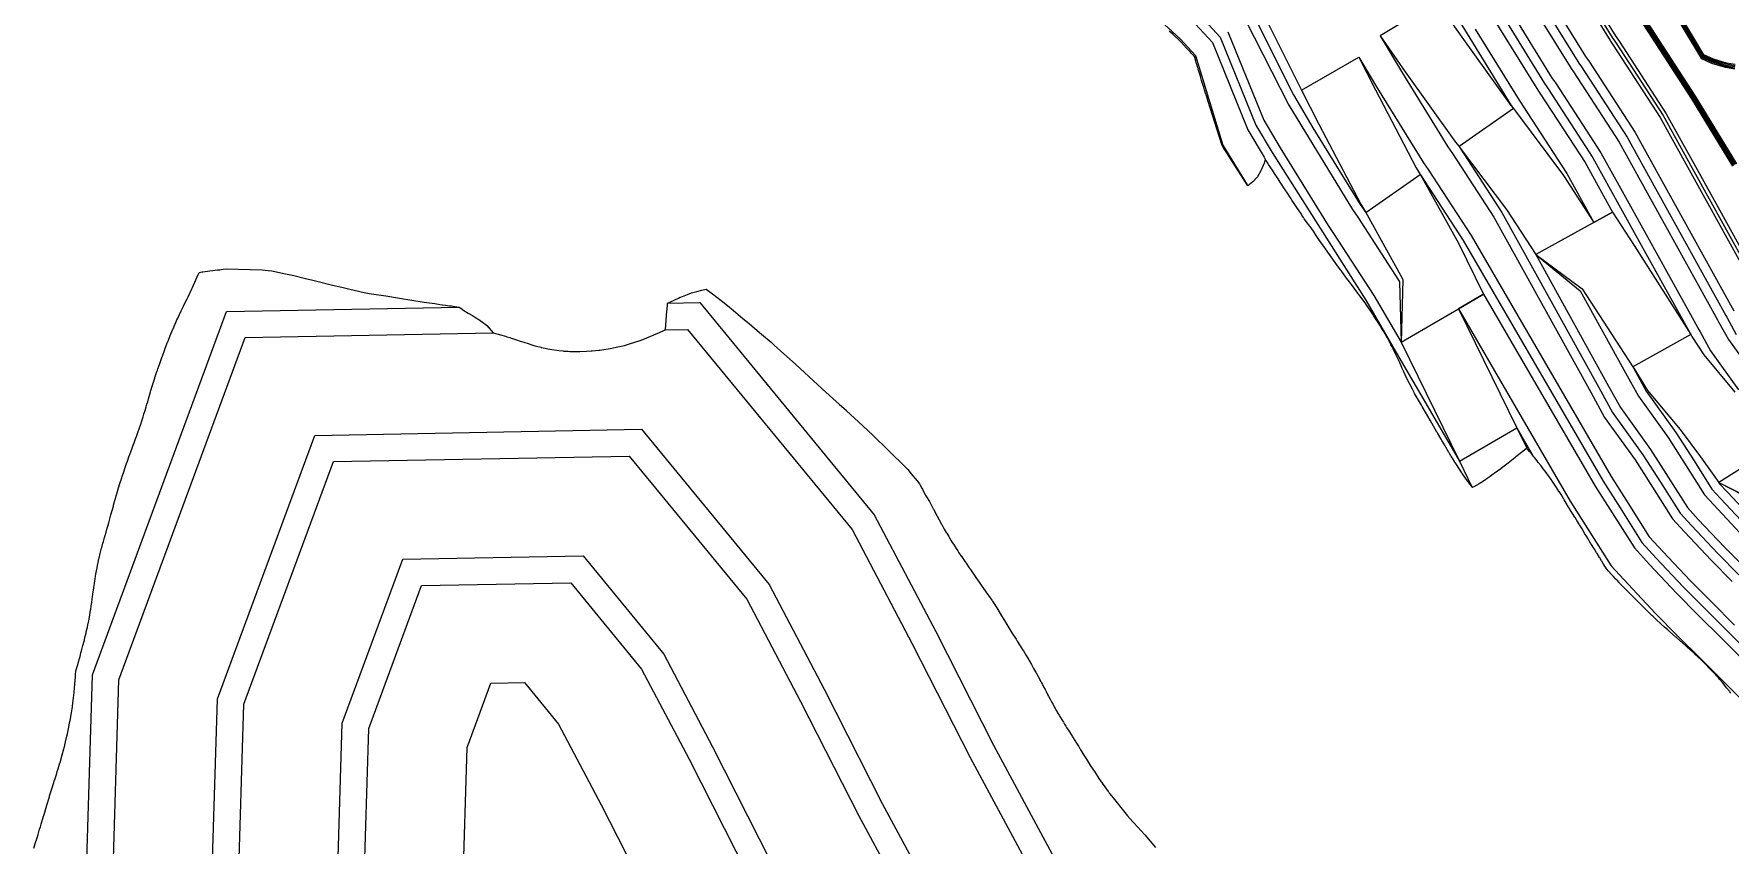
# Model space of a CAD drawing. Extents: x 310187 to 312228, y 6607198 to 6609795.
# Drawn here: x 311231 to 311870, y 6608218 to 6608524 of the extents above; entities that cross this region are included whole.
import ezdxf

# ---------------------------------------------------------------- set-up
doc = ezdxf.new("R2010")
doc.units = 0

msp = doc.modelspace()

# ---------------------------------------------------------------- linework, layer by layer
at = {"layer": 'CASTLEHILL', "color": 3}
for points in [[(311571.407, 6608592.82, 440), (311577.31, 6608589.945, 440), (311580.027, 6608588.575, 440), (311587.305, 6608584.985, 440), (311605.736, 6608575.895, 440), (311606.496, 6608575.52, 440), (311618.769, 6608568.882, 440), (311624.416, 6608566.077, 440), (311637.956, 6608554.351, 440), (311642.911, 6608550.152, 440), (311651.233, 6608543.099, 440), (311659.349, 6608536.219, 440), (311668.717, 6608527.725, 440), (311675.246, 6608520.698, 440), (311688.552, 6608487.733, 440), (311694.653, 6608477.403, 440), (311695.062, 6608476.74, 440)], [(311871.936, 6608510.591, 360), (311868.439, 6608511.191, 360), (311863.345, 6608512.813, 360), (311859.54, 6608514.472, 360), (311831.74, 6608560.765, 360)], [(311809.165, 6608547.022, 390), (311824.964, 6608521.418, 390), (311825.093, 6608521.232, 390), (311826.189, 6608519.661, 390), (311843.859, 6608492.423, 390), (311854.769, 6608472.702, 390), (311861.794, 6608460.004, 390), (311881.24, 6608424.853, 390)], [(311759.78, 6608536.01, 420), (311738.347, 6608523.139, 420), (311746.804, 6608509.058, 420), (311763.916, 6608481.326, 420), (311765.614, 6608478.893, 420), (311781.217, 6608454.84, 420), (311817.673, 6608388.944, 420), (311822.917, 6608379.349, 420), (311834.442, 6608363.342, 420), (311841.002, 6608353.066, 420), (311848.553, 6608341.12, 420), (311853.033, 6608336.203, 420), (311863.005, 6608325.621, 420), (311870.979, 6608317.578, 420)], [(311793.788, 6608537.661, 400), (311809.91, 6608511.532, 400), (311810.331, 6608510.929, 400), (311811.253, 6608509.609, 400), (311828.413, 6608483.155, 400), (311839.017, 6608463.987, 400), (311846.042, 6608451.289, 400), (311865.488, 6608416.139, 400), (311865.87, 6608415.448, 400), (311869.547, 6608408.721, 400), (311879.977, 6608394.235, 400)], [(311687.696, 6608529.088, 430), (311703.951, 6608497.06, 430), (311727.959, 6608457.709, 430), (311729.935, 6608454.878, 430), (311745.343, 6608431.125, 430), (311745.691, 6608430.526, 430), (311746.229, 6608407.707, 430), (311767.844, 6608420.268, 430), (311777.355, 6608425.795, 430), (311819.355, 6608353.519, 430), (311825.807, 6608343.413, 430), (311834.181, 6608330.165, 430), (311839.828, 6608323.967, 430), (311850.061, 6608313.109, 430), (311858.225, 6608304.874, 430), (311866.917, 6608296.188, 430), (311882.275, 6608280.847, 430)], [(311780.973, 6608529.86, 410), (311797.366, 6608503.293, 410), (311798.029, 6608502.343, 410), (311798.805, 6608501.231, 410), (311815.54, 6608475.432, 410), (311825.89, 6608456.725, 410), (311797.014, 6608440.75, 410), (311813.696, 6608427.122, 410), (311830.818, 6608396.173, 410), (311835.635, 6608387.36, 410), (311846.861, 6608371.768, 410), (311853.665, 6608361.111, 410), (311860.53, 6608350.25, 410), (311864.038, 6608346.4, 410), (311873.793, 6608336.049, 410)], [(311837.54, 6608527.3, 380), (311855.597, 6608499.465, 380), (311871.072, 6608474.085, 380)], [(311250.806, 6608200.187, 440), (311253.274, 6608282.415, 440), (311303.837, 6608419.325, 440), (311391.399, 6608420.961, 440)], [(311469.941, 6608422.429, 440), (311482.15, 6608422.657, 440), (311547.798, 6608342.718, 440), (311570.987, 6608298.651, 440), (311592.75, 6608255.832, 440), (311614.85, 6608214.828, 440)], [(311298.16, 6608200.594, 450), (311300.342, 6608273.271, 450), (311337.032, 6608372.616, 450), (311460.123, 6608374.916, 450), (311508.168, 6608316.413, 450), (311528.954, 6608276.912, 450), (311550.824, 6608233.883, 450), (311573.774, 6608191.302, 450)], [(311893.82, 6608372.452, 400), (311865.925, 6608354.82, 400), (311883.815, 6608345.736, 400)], [(311345.514, 6608201.001, 460), (311347.409, 6608264.126, 460), (311370.226, 6608325.908, 460), (311438.097, 6608327.176, 460), (311468.537, 6608290.109, 460), (311486.922, 6608255.173, 460), (311508.897, 6608211.934, 460)], [(311392.868, 6608201.408, 470), (311394.476, 6608254.982, 470), (311403.42, 6608279.199, 470), (311416.07, 6608279.436, 470), (311428.907, 6608263.804, 470), (311444.889, 6608233.433, 470), (311466.971, 6608189.985, 470)]]:
    msp.add_polyline3d(points, dxfattribs=at)
at = {"layer": 'CASTLEHILL', "color": 4}
for points in [[(311575.036, 6608582.132, 440), (311576.457, 6608581.416, 440), (311583.766, 6608577.811, 440), (311602.197, 6608568.72, 440), (311602.823, 6608568.412, 440), (311615.085, 6608561.78, 440), (311619.947, 6608559.364, 440), (311632.751, 6608548.276, 440), (311637.738, 6608544.049, 440), (311646.06, 6608536.996, 440), (311654.075, 6608530.203, 440), (311663.089, 6608522.029, 440), (311668.856, 6608515.822, 440), (311679.143, 6608482.034, 440), (311688.278, 6608467.065, 440)], [(311872.118, 6608512.335, 340), (311868.854, 6608512.895, 340), (311863.961, 6608514.453, 340), (311860.36, 6608516.023, 340), (311833.24, 6608561.666, 340)], [(311811.454, 6608548.415, 380), (311827.204, 6608522.889, 380), (311827.291, 6608522.765, 380), (311828.413, 6608521.158, 380), (311846.158, 6608493.802, 380), (311857.114, 6608473.999, 380), (311864.139, 6608461.301, 380), (311883.585, 6608426.15, 380)], [(311799.769, 6608541.302, 390), (311815.766, 6608515.377, 390), (311816.073, 6608514.936, 390), (311817.062, 6608513.519, 390), (311834.421, 6608486.76, 390), (311845.144, 6608467.377, 390), (311852.169, 6608454.679, 390), (311871.615, 6608419.528, 390)], [(311786.954, 6608533.501, 400), (311803.221, 6608507.138, 400), (311803.771, 6608506.351, 400), (311804.615, 6608505.141, 400), (311821.548, 6608479.037, 400), (311832.017, 6608460.114, 400), (311839.042, 6608447.417, 400), (311858.488, 6608412.266, 400), (311858.86, 6608411.593, 400), (311862.765, 6608404.449, 400), (311873.354, 6608389.742, 400)], [(311693.617, 6608532.826, 420), (311708.721, 6608502.756, 420), (311730.287, 6608515.196, 420), (311737.407, 6608503.338, 420), (311754.718, 6608475.284, 420), (311756.488, 6608472.75, 420), (311772.618, 6608447.882, 420), (311825.336, 6608357.163, 420), (311831.718, 6608347.168, 420), (311839.771, 6608334.426, 420), (311844.964, 6608328.726, 420), (311855.096, 6608317.976, 420), (311863.186, 6608309.816, 420), (311871.866, 6608301.142, 420)], [(311838.992, 6608528.277, 360), (311857.078, 6608500.396, 360), (311872.566, 6608474.996, 360)], [(311681.023, 6608524.669, 430), (311694.542, 6608491.361, 430), (311700.647, 6608481.023, 430), (311718.762, 6608451.668, 430), (311720.809, 6608448.735, 430), (311735.967, 6608425.365, 430), (311746.229, 6608407.707, 430), (311767.844, 6608420.268, 430), (311809.96, 6608347.793, 430), (311816.522, 6608337.515, 430), (311825.399, 6608323.471, 430), (311831.759, 6608316.49, 430), (311842.151, 6608305.463, 430), (311850.431, 6608297.111, 430), (311859.142, 6608288.407, 430), (311875.284, 6608272.283, 430)], [(311774.14, 6608525.7, 410), (311790.676, 6608498.9, 410), (311791.468, 6608497.765, 410), (311792.167, 6608496.764, 410), (311808.676, 6608471.314, 410), (311818.89, 6608452.852, 410), (311797.014, 6608440.75, 410), (311823.808, 6608392.318, 410), (311828.853, 6608383.088, 410), (311840.239, 6608367.274, 410), (311846.913, 6608356.821, 410), (311854.143, 6608345.381, 410), (311858.169, 6608340.962, 410), (311868.04, 6608330.488, 410), (311875.94, 6608322.52, 410)], [(311469.134, 6608412.412, 440), (311477.495, 6608412.568, 440), (311539.423, 6608337.159, 440), (311562.104, 6608294.057, 440), (311583.89, 6608251.194, 440), (311606.169, 6608209.857, 440)], [(311260.813, 6608200.273, 440), (311263.221, 6608280.483, 440), (311310.852, 6608409.454, 440), (311404.289, 6608411.2, 440)], [(311887.057, 6608368.178, 400), (311865.925, 6608354.82, 400), (311866.121, 6608354.511, 400), (311869.174, 6608351.159, 400), (311878.828, 6608340.915, 400)], [(311308.167, 6608200.68, 450), (311310.288, 6608271.338, 450), (311344.046, 6608362.746, 450), (311455.469, 6608364.828, 450), (311499.793, 6608310.855, 450), (311520.072, 6608272.318, 450), (311541.963, 6608229.245, 450), (311565.093, 6608186.33, 450)], [(311355.521, 6608201.087, 460), (311357.355, 6608262.194, 460), (311377.241, 6608316.037, 460), (311433.442, 6608317.087, 460), (311460.163, 6608284.55, 460), (311478.039, 6608250.579, 460), (311500.037, 6608207.296, 460)]]:
    msp.add_polyline3d(points, dxfattribs=at)
at = {"layer": 'CASTLEHILL', "color": 23}
for points in [[(311871.982, 6608511.027, 355), (311868.543, 6608511.617, 355), (311863.499, 6608513.223, 355), (311859.745, 6608514.86, 355), (311832.115, 6608560.99, 355)], [(311872.027, 6608511.463, 350), (311868.647, 6608512.043, 350), (311863.653, 6608513.633, 350), (311859.95, 6608515.248, 350), (311832.49, 6608561.215, 350)], [(311872.073, 6608511.899, 345), (311868.751, 6608512.469, 345), (311863.807, 6608514.043, 345), (311860.155, 6608515.635, 345), (311832.865, 6608561.441, 345)], [(311810.309, 6608547.718, 385), (311826.084, 6608522.153, 385), (311826.192, 6608521.999, 385), (311827.301, 6608520.409, 385), (311845.009, 6608493.112, 385), (311855.942, 6608473.35, 385), (311862.966, 6608460.653, 385), (311882.413, 6608425.502, 385)], [(311762.781, 6608537.812, 415), (311771.149, 6608523.879, 415), (311787.749, 6608496.977, 415), (311788.597, 6608495.761, 415), (311768.096, 6608481.453, 415), (311768.519, 6608480.848, 415), (311784.221, 6608456.642, 415), (311820.74, 6608390.631, 415), (311825.885, 6608381.219, 415), (311837.34, 6608365.308, 415), (311843.958, 6608354.944, 415), (311851.348, 6608343.251, 415), (311855.601, 6608338.583, 415), (311865.523, 6608328.055, 415), (311873.46, 6608320.049, 415)], [(311796.778, 6608539.481, 395), (311812.838, 6608513.454, 395), (311813.202, 6608512.933, 395), (311814.157, 6608511.564, 395), (311831.417, 6608484.958, 395), (311842.081, 6608465.682, 395), (311849.105, 6608452.984, 395), (311868.552, 6608417.833, 395), (311868.938, 6608417.135, 395), (311872.515, 6608410.59, 395)], [(311671.18, 6608530.218, 435), (311678.008, 6608522.869, 435), (311678.102, 6608522.736, 435), (311691.547, 6608489.547, 435), (311697.65, 6608479.213, 435), (311732.983, 6608423.532, 435), (311743.202, 6608405.948, 435), (311768.247, 6608362.849, 435), (311789.862, 6608375.41, 435), (311796.017, 6608364.818, 435)], [(311690.617, 6608531.021, 425), (311705.687, 6608501.006, 425), (311713.062, 6608488.518, 425), (311730.887, 6608459.632, 425), (311732.998, 6608456.607, 425), (311753.498, 6608470.917, 425), (311753.583, 6608470.794, 425), (311769.634, 6608446.049, 425), (311822.345, 6608355.341, 425), (311828.762, 6608345.291, 425), (311836.976, 6608332.296, 425), (311842.396, 6608326.347, 425), (311852.578, 6608315.542, 425), (311860.705, 6608307.345, 425), (311869.391, 6608298.665, 425), (311884.501, 6608283.573, 425)], [(311783.964, 6608531.68, 405), (311800.293, 6608505.216, 405), (311800.9, 6608504.347, 405), (311801.71, 6608503.186, 405), (311818.544, 6608477.235, 405), (311828.953, 6608458.419, 405), (311835.978, 6608445.722, 405), (311855.425, 6608410.571, 405), (311833.549, 6608398.469, 405), (311833.886, 6608397.86, 405), (311838.603, 6608389.23, 405), (311849.76, 6608373.734, 405), (311856.621, 6608362.988, 405), (311863.326, 6608352.38, 405), (311866.606, 6608348.78, 405), (311876.31, 6608338.482, 405)], [(311837.903, 6608527.545, 375), (311855.967, 6608499.697, 375), (311871.445, 6608474.313, 375)], [(311871.819, 6608474.54, 370), (311856.337, 6608499.93, 370), (311838.266, 6608527.789, 370)], [(311838.629, 6608528.033, 365), (311856.707, 6608500.163, 365), (311872.192, 6608474.768, 365)]]:
    msp.add_polyline3d(points, dxfattribs=at)
at = {"layer": 'CASTLEHILL', "color": 2}
for points in [[(311759.78, 6608536.01, 420), (311769.134, 6608522.652, 418.369), (311787.632, 6608496.901, 415.199), (311788.597, 6608495.761, 415), (311789.305, 6608494.838, 414.926), (311807.459, 6608470.584, 412.026), (311818.89, 6608452.852, 410), (311825.89, 6608456.725, 410), (311834.063, 6608444.123, 408.498), (311855.425, 6608410.571, 405), (311855.835, 6608409.93, 404.93), (311860.333, 6608402.917, 404.097), (311872.04, 6608388.85, 402.267)], [(311738.347, 6608523.139, 420), (311747.779, 6608509.652, 418.369), (311766.727, 6608483.172, 415.199), (311768.096, 6608481.453, 415), (311768.562, 6608480.877, 414.926), (311786.008, 6608457.714, 412.026), (311797.014, 6608440.75, 410), (311814.518, 6608427.808, 408.498), (311833.549, 6608398.469, 405), (311833.929, 6608397.883, 404.93), (311839.139, 6608389.567, 404.097), (311851.344, 6608374.809, 402.267), (311858.995, 6608364.496, 400.983), (311865.925, 6608354.82, 400), (311883.925, 6608345.97, 399.631)], [(311730.287, 6608515.196, 420), (311736.578, 6608502.833, 421.387), (311751.966, 6608473.476, 424.702), (311753.498, 6608470.917, 425), (311753.574, 6608470.789, 425.015), (311767.926, 6608445, 427.863), (311777.355, 6608425.795, 430), (311767.844, 6608420.268, 430), (311789.862, 6608375.41, 435), (311793.599, 6608367.798, 435.848)], [(311708.721, 6608502.756, 420), (311715.223, 6608489.833, 421.387), (311731.061, 6608459.746, 424.702), (311732.998, 6608456.607, 425), (311732.832, 6608456.827, 425.015), (311746.618, 6608431.909, 427.863), (311746.962, 6608431.205, 427.943), (311746.229, 6608407.707, 430), (311768.247, 6608362.849, 435), (311773.093, 6608353.004, 436.081)]]:
    msp.add_polyline3d(points, dxfattribs=at)
at = {"layer": 'CASTLEHILL', "color": 7}
for points in [[(311870.478, 6608275.484, 431.616), (311870.129, 6608275.947, 431.5), (311869.917, 6608276.217, 431.442), (311868.892, 6608277.521, 431.159), (311868.271, 6608278.298, 431), (311867.29, 6608279.462, 430.815), (311866.31, 6608280.585, 430.669), (311865.812, 6608281.179, 430.571), (311865.285, 6608281.775, 430.5), (311864.107, 6608283.056, 430.395), (311863.826, 6608283.338, 430.394), (311862.608, 6608284.635, 430.313), (311862.167, 6608285.063, 430.325), (311861.188, 6608286.1, 430.266), (311858.987, 6608288.251, 430.314), (311858.3, 6608288.923, 430.329), (311856.718, 6608290.395, 430.439), (311856.496, 6608290.606, 430.45), (311855.862, 6608291.19, 430.5), (311854.024, 6608292.834, 430.694), (311851.836, 6608294.754, 430.964), (311851.672, 6608294.898, 430.983), (311851.659, 6608294.91, 430.984), (311851.53, 6608295.024, 431), (311849.828, 6608296.51, 431.216), (311849.644, 6608296.672, 431.24), (311847.528, 6608298.548, 431.5), (311846.585, 6608299.396, 431.603), (311845.491, 6608300.387, 431.716), (311844.285, 6608301.481, 431.84), (311843.968, 6608301.768, 431.872), (311842.622, 6608302.999, 432), (311841.337, 6608304.193, 432.103), (311841.08, 6608304.428, 432.127), (311841.068, 6608304.44, 432.128), (311840.75, 6608304.75, 432.154), (311839.451, 6608306.031, 432.25), (311838.942, 6608306.533, 432.287), (311838.18, 6608307.288, 432.34), (311836.732, 6608308.721, 432.442), (311836.579, 6608308.873, 432.451), (311835.847, 6608309.6, 432.5), (311835.635, 6608309.811, 432.514), (311835.106, 6608310.337, 432.548), (311834.901, 6608310.54, 432.563), (311833.312, 6608312.13, 432.657), (311832.628, 6608312.812, 432.7), (311831.665, 6608313.781, 432.751), (311830.668, 6608314.785, 432.805), (311830.31, 6608315.148, 432.821), (311830.015, 6608315.457, 432.835), (311828.947, 6608316.582, 432.881), (311828.594, 6608316.955, 432.894), (311828.382, 6608317.181, 432.901), (311827.619, 6608317.99, 432.928), (311827.315, 6608318.313, 432.938), (311827.19, 6608318.447, 432.941), (311826.237, 6608319.466, 432.968), (311826.156, 6608319.553, 432.969), (311825.071, 6608320.722, 432.991), (311825.046, 6608320.749, 432.991), (311824.379, 6608321.472, 433), (311823.717, 6608322.189, 433.009), (311823.652, 6608322.293, 433.008), (311823.636, 6608322.319, 433.008), (311823.222, 6608322.983, 433), (311822.568, 6608324.034, 432.988), (311822.545, 6608324.072, 432.987), (311821.835, 6608325.218, 432.97), (311821.78, 6608325.306, 432.969), (311821.093, 6608326.421, 432.947), (311820.993, 6608326.584, 432.944), (311820.072, 6608328.082, 432.912), (311819.895, 6608328.37, 432.906), (311819.06, 6608329.731, 432.876), (311818.816, 6608330.129, 432.867), (311818.632, 6608330.43, 432.86), (311818.255, 6608331.046, 432.845), (311817.977, 6608331.5, 432.834), (311817.654, 6608332.028, 432.82), (311817.124, 6608332.899, 432.795), (311816.676, 6608333.634, 432.776), (311816.069, 6608334.635, 432.746), (311815.508, 6608335.555, 432.72), (311815.031, 6608336.343, 432.695), (311814.932, 6608336.505, 432.69), (311814.425, 6608337.331, 432.666), (311814.176, 6608337.739, 432.652), (311813.479, 6608338.875, 432.618), (311813.306, 6608339.16, 432.607), (311812.459, 6608340.54, 432.566), (311812.317, 6608340.776, 432.556), (311811.786, 6608341.638, 432.532), (311811.351, 6608342.345, 432.512), (311811.324, 6608342.39, 432.51), (311811.092, 6608342.768, 432.5), (311810.368, 6608343.944, 432.467), (311809.481, 6608345.369, 432.439), (311809.367, 6608345.549, 432.438), (311808.542, 6608346.86, 432.424), (311808.51, 6608346.909, 432.425), (311808.434, 6608347.04, 432.425), (311807.661, 6608348.373, 432.423), (311807.544, 6608348.57, 432.426), (311807.026, 6608349.461, 432.427), (311806.5, 6608350.329, 432.452), (311805.895, 6608351.303, 432.5), (311805.873, 6608351.339, 432.502), (311805.864, 6608351.353, 432.503), (311804.573, 6608353.38, 432.642), (311804.109, 6608354.07, 432.721), (311802.528, 6608356.402, 433), (311802.173, 6608356.893, 433.086), (311800.568, 6608359.077, 433.5), (311799.818, 6608360.047, 433.73), (311798.975, 6608361.121, 434), (311797.928, 6608362.439, 434.348), (311797.485, 6608362.99, 434.5), (311796.468, 6608364.249, 434.851), (311796.05, 6608364.762, 435), (311795.576, 6608365.344, 435.168), (311794.628, 6608366.513, 435.5), (311793.909, 6608367.407, 435.745), (311793.604, 6608367.789, 435.849), (311792.13, 6608366.59, 435.879), (311791.572, 6608366.134, 435.89), (311789.518, 6608364.487, 435.929), (311789.132, 6608364.178, 435.937), (311786.62, 6608362.192, 435.982), (311786.539, 6608362.128, 435.984), (311785.533, 6608361.357, 436), (311783.959, 6608360.154, 436.025), (311783.8, 6608360.035, 436.027), (311781.319, 6608358.183, 436.063), (311780.969, 6608357.937, 436.066), (311779.824, 6608357.128, 436.079), (311778.667, 6608356.297, 436.09), (311778.107, 6608355.917, 436.093), (311776.258, 6608354.682, 436.102), (311775.699, 6608354.338, 436.102), (311773.706, 6608353.246, 436.092), (311773.344, 6608353.059, 436.089), (311773.117, 6608352.955, 436.086), (311772.213, 6608354.157, 436.34), (311771.637, 6608354.925, 436.5), (311771.502, 6608355.113, 436.531), (311770.582, 6608356.436, 436.719), (311769.445, 6608358.07, 436.95), (311769.312, 6608358.263, 436.975), (311769.176, 6608358.463, 437), (311767.121, 6608361.608, 437.281), (311766.847, 6608362.035, 437.313), (311766.548, 6608362.5, 437.348), (311765.585, 6608364.006, 437.457), (311765.476, 6608364.178, 437.468), (311765.137, 6608364.716, 437.5), (311765.038, 6608364.887, 437.5), (311764.541, 6608365.742, 437.5), (311764.402, 6608365.981, 437.5), (311764.269, 6608366.21, 437.5), (311763.14, 6608368.154, 437.5), (311762.869, 6608368.62, 437.5), (311761.653, 6608370.713, 437.5), (311761.358, 6608371.221, 437.5), (311760.073, 6608373.363, 437.549), (311759.969, 6608373.541, 437.55), (311759.859, 6608373.728, 437.551), (311759.774, 6608373.874, 437.552), (311757.221, 6608378.339, 437.5), (311755.445, 6608381.395, 437.5), (311754.211, 6608383.519, 437.5), (311753.935, 6608383.994, 437.5), (311752.869, 6608385.828, 437.5), (311751.353, 6608388.437, 437.5), (311751.242, 6608388.628, 437.5), (311751.148, 6608388.79, 437.5), (311750.891, 6608389.231, 437.5), (311750.506, 6608389.993, 437.429), (311748.329, 6608394.338, 437), (311747.273, 6608396.607, 436.676), (311746.715, 6608397.811, 436.5), (311746.287, 6608398.761, 436.347), (311745.249, 6608401.031, 436), (311744.175, 6608403.352, 435.661), (311743.548, 6608404.656, 435.5), (311742.968, 6608405.812, 435.387), (311742.856, 6608406.035, 435.365), (311742.455, 6608406.78, 435.325), (311742.375, 6608406.934, 435.313), (311741.766, 6608408.107, 435.224), (311741.358, 6608408.872, 435.179), (311741.089, 6608409.36, 435.16), (311740.848, 6608409.782, 435.155), (311740.256, 6608410.831, 435.134), (311739.998, 6608411.268, 435.139), (311739.71, 6608411.741, 435.154), (311739.17, 6608412.673, 435.153), (311738.783, 6608413.296, 435.184), (311738.273, 6608414.102, 435.236), (311737.837, 6608414.808, 435.267), (311737.135, 6608415.901, 435.349), (311736.877, 6608416.309, 435.376), (311735.921, 6608417.78, 435.5), (311735.556, 6608418.331, 435.556), (311735.336, 6608418.658, 435.592), (311734.565, 6608419.808, 435.72), (311733.155, 6608421.892, 435.965), (311733.062, 6608422.029, 435.982), (311732.959, 6608422.18, 436), (311732.321, 6608423.125, 436.11), (311730.721, 6608425.249, 436.376), (311729.962, 6608426.26, 436.5), (311728.591, 6608428.092, 436.719), (311727.564, 6608429.468, 436.88), (311727.23, 6608429.914, 436.934), (311726.825, 6608430.454, 437), (311725.742, 6608431.906, 437.168), (311724.582, 6608433.479, 437.336), (311723.97, 6608434.318, 437.424), (311723.654, 6608434.749, 437.472), (311723.463, 6608435.01, 437.5), (311721.714, 6608437.438, 437.734), (311719.697, 6608440.261, 437.985), (311719.64, 6608440.34, 437.992), (311719.583, 6608440.421, 438), (311716.705, 6608444.507, 438.318), (311716.211, 6608445.208, 438.372), (311715.051, 6608446.857, 438.5), (311714.003, 6608448.372, 438.597), (311713.213, 6608449.517, 438.668), (311711.999, 6608451.273, 438.779), (311711.426, 6608452.104, 438.83), (311711.057, 6608452.639, 438.864), (311709.778, 6608454.26, 438.975), (311709.501, 6608454.675, 439), (311708.93, 6608455.539, 439.045), (311708.68, 6608455.917, 439.066), (311706.716, 6608458.89, 439.224), (311705.756, 6608460.343, 439.301), (311705.156, 6608461.254, 439.347), (311704.828, 6608461.755, 439.37), (311703.163, 6608464.278, 439.5), (311702.852, 6608464.759, 439.518), (311700.745, 6608468.022, 439.632), (311699.921, 6608469.279, 439.69), (311698.579, 6608471.353, 439.766), (311697.797, 6608472.568, 439.805), (311696.363, 6608474.749, 439.912), (311696.083, 6608475.183, 439.927), (311695.069, 6608476.728, 440), (311694.944, 6608476.256, 440), (311694.664, 6608475.197, 440), (311693.609, 6608472.518, 440), (311692.21, 6608470.071, 440), (311690.453, 6608468.1, 440), (311688.55, 6608466.619, 440), (311685.899, 6608470.782, 440.129), (311681.87, 6608477.112, 440.322), (311680.625, 6608479.07, 440.379), (311679.412, 6608480.979, 440.435), (311678.867, 6608481.867, 440.461), (311678.394, 6608483.345, 440.5), (311678.243, 6608483.843, 440.5), (311678.163, 6608484.109, 440.5), (311677.772, 6608485.352, 440.524), (311673.626, 6608498.397, 440.777), (311673.046, 6608500.246, 440.802), (311672.508, 6608501.971, 440.82), (311672.253, 6608502.796, 440.826), (311672.088, 6608503.329, 440.828), (311671.931, 6608503.843, 440.83), (311671.723, 6608504.525, 440.831), (311671.129, 6608506.376, 440.874), (311670.982, 6608506.859, 440.874), (311670.814, 6608507.415, 440.873), (311670.657, 6608507.934, 440.871), (311670.042, 6608509.877, 440.906), (311669.941, 6608510.213, 440.903), (311669.843, 6608510.54, 440.901), (311669.76, 6608510.819, 440.899), (311669.665, 6608511.137, 440.896), (311669.537, 6608511.57, 440.891), (311669.398, 6608512.028, 440.889), (311669.065, 6608513.122, 440.889), (311668.929, 6608513.582, 440.884), (311668.512, 6608514.967, 440.876), (311668.4, 6608515.349, 440.871), (311668.37, 6608515.451, 440.87), (311668.173, 6608515.662, 440.871), (311667.195, 6608516.696, 440.888), (311666.904, 6608517.008, 440.89), (311665.701, 6608518.29, 440.901), (311665.437, 6608518.573, 440.903), (311664.235, 6608519.848, 440.921), (311664.041, 6608520.056, 440.922), (311663.859, 6608520.251, 440.922), (311663.638, 6608520.489, 440.924), (311662.999, 6608521.172, 440.927), (311662.826, 6608521.358, 440.927), (311662.632, 6608521.567, 440.928), (311661.868, 6608522.255, 440.932), (311661.689, 6608522.416, 440.933), (311661.512, 6608522.576, 440.934), (311660.211, 6608523.758, 440.932), (311658.889, 6608524.949, 440.94)], [(311231.246, 6608216.993, 434.626), (311231.765, 6608218.745, 434.751), (311232.423, 6608220.921, 434.91), (311232.543, 6608221.336, 434.939), (311232.799, 6608222.24, 435), (311233.404, 6608224.178, 435.146), (311233.665, 6608225.042, 435.209), (311233.974, 6608226.06, 435.284), (311234.872, 6608229.117, 435.5), (311234.946, 6608229.356, 435.518), (311235.046, 6608229.691, 435.542), (311236.118, 6608233.216, 435.801), (311236.946, 6608235.988, 436), (311237.064, 6608236.379, 436.029), (311237.168, 6608236.717, 436.054), (311238.121, 6608239.808, 436.284), (311239.012, 6608242.64, 436.5), (311239.066, 6608242.812, 436.513), (311239.09, 6608242.89, 436.519), (311239.701, 6608244.822, 436.667), (311240.038, 6608245.906, 436.749), (311240.356, 6608246.921, 436.825), (311241.054, 6608249.188, 436.994), (311241.063, 6608249.22, 436.996), (311241.078, 6608249.269, 437), (311241.905, 6608252.192, 437.198), (311242.506, 6608254.47, 437.341), (311242.829, 6608255.677, 437.417), (311242.921, 6608256.042, 437.439), (311243.181, 6608257.123, 437.5), (311243.666, 6608259.261, 437.613), (311243.861, 6608260.171, 437.658), (311244.241, 6608262.047, 437.745), (311244.661, 6608264.151, 437.84), (311244.79, 6608264.824, 437.869), (311244.864, 6608265.215, 437.886), (311245.374, 6608268.017, 438), (311245.386, 6608268.085, 438.003), (311245.388, 6608268.102, 438.003), (311245.72, 6608270.276, 438.074), (311245.931, 6608271.918, 438.118), (311246.023, 6608272.638, 438.136), (311246.257, 6608274.678, 438.183), (311246.362, 6608275.701, 438.203), (311246.535, 6608277.479, 438.235), (311246.658, 6608278.87, 438.256), (311246.771, 6608280.198, 438.276), (311246.872, 6608281.627, 438.292), (311246.94, 6608282.674, 438.301), (311246.996, 6608283.635, 438.309), (311247.078, 6608283.895, 438.305), (311247.29, 6608284.592, 438.294), (311247.544, 6608285.452, 438.278), (311247.742, 6608286.133, 438.264), (311248.049, 6608287.227, 438.24), (311248.4, 6608288.493, 438.211), (311248.626, 6608289.319, 438.191), (311248.975, 6608290.599, 438.16), (311249.176, 6608291.354, 438.14), (311249.722, 6608293.416, 438.086), (311250.239, 6608295.425, 438.029), (311250.273, 6608295.559, 438.026), (311250.477, 6608296.386, 438), (311250.911, 6608298.221, 437.939), (311250.979, 6608298.52, 437.928), (311251.38, 6608300.327, 437.861), (311251.556, 6608301.175, 437.827), (311251.875, 6608302.74, 437.762), (311252.12, 6608304.035, 437.703), (311252.288, 6608304.937, 437.662), (311252.603, 6608306.773, 437.57), (311252.652, 6608307.066, 437.555), (311252.823, 6608308.124, 437.5), (311252.989, 6608309.246, 437.438), (311253.025, 6608309.511, 437.422), (311253.222, 6608310.946, 437.338), (311253.331, 6608311.791, 437.287), (311253.463, 6608312.785, 437.228), (311253.684, 6608314.394, 437.134), (311253.76, 6608314.967, 437.1), (311253.814, 6608315.329, 437.08), (311254.025, 6608316.767, 437), (311254.107, 6608317.356, 436.966), (311254.136, 6608317.553, 436.955), (311254.467, 6608319.581, 436.85), (311254.577, 6608320.25, 436.815), (311254.809, 6608321.509, 436.757), (311255.008, 6608322.637, 436.702), (311255.218, 6608323.613, 436.664), (311255.429, 6608324.679, 436.618), (311255.726, 6608326.026, 436.568), (311255.794, 6608326.314, 436.558), (311256.238, 6608328.144, 436.5), (311256.34, 6608328.559, 436.487), (311256.751, 6608330.132, 436.444), (311256.813, 6608330.383, 436.437), (311257.255, 6608332.002, 436.398), (311257.428, 6608332.642, 436.382), (311257.866, 6608334.181, 436.349), (311258.071, 6608334.91, 436.333), (311258.432, 6608336.169, 436.306), (311258.751, 6608337.277, 436.284), (311259.192, 6608338.818, 436.252), (311259.436, 6608339.668, 436.234), (311259.724, 6608340.689, 436.212), (311260.001, 6608341.663, 436.191), (311260.272, 6608342.646, 436.168), (311260.719, 6608344.245, 436.132), (311261.173, 6608345.882, 436.094), (311261.281, 6608346.284, 436.084), (311261.897, 6608348.524, 436.031), (311261.934, 6608348.662, 436.027), (311261.955, 6608348.738, 436.025), (311262.269, 6608349.861, 436), (311262.358, 6608350.174, 435.993), (311262.364, 6608350.193, 435.993), (311262.858, 6608351.876, 435.961), (311262.898, 6608352.002, 435.959), (311263.53, 6608354.098, 435.923), (311263.656, 6608354.492, 435.919), (311264.316, 6608356.557, 435.893), (311264.512, 6608357.141, 435.888), (311265.213, 6608359.268, 435.867), (311265.491, 6608360.072, 435.862), (311266.178, 6608362.051, 435.851), (311266.478, 6608362.883, 435.849), (311267.05, 6608364.5, 435.843), (311267.295, 6608365.169, 435.842), (311267.378, 6608365.397, 435.842), (311267.865, 6608366.738, 435.84), (311268.119, 6608367.414, 435.841), (311268.672, 6608368.926, 435.84), (311268.982, 6608369.747, 435.841), (311269.543, 6608371.309, 435.837), (311269.879, 6608372.222, 435.837), (311270.523, 6608374.057, 435.828), (311270.871, 6608375.024, 435.826), (311271.473, 6608376.831, 435.81), (311271.881, 6608378.039, 435.8), (311272.363, 6608379.54, 435.782), (311272.698, 6608380.578, 435.77), (311273.132, 6608382.009, 435.746), (311273.543, 6608383.355, 435.724), (311273.83, 6608384.324, 435.707), (311274.109, 6608385.271, 435.689), (311274.429, 6608386.374, 435.667), (311274.696, 6608387.286, 435.649), (311275.191, 6608388.986, 435.616), (311275.338, 6608389.482, 435.607), (311275.832, 6608391.127, 435.578), (311275.949, 6608391.518, 435.572), (311276.764, 6608394.135, 435.533), (311276.801, 6608394.253, 435.532), (311276.838, 6608394.369, 435.53), (311277.6, 6608396.677, 435.507), (311277.61, 6608396.71, 435.507), (311277.936, 6608397.668, 435.5), (311278.614, 6608399.636, 435.488), (311278.637, 6608399.699, 435.488), (311279.601, 6608402.393, 435.48), (311279.632, 6608402.476, 435.48), (311280.55, 6608404.993, 435.477), (311280.59, 6608405.094, 435.478), (311281.599, 6608407.747, 435.485), (311281.633, 6608407.832, 435.486), (311282.445, 6608409.878, 435.5), (311282.591, 6608410.241, 435.503), (311282.594, 6608410.249, 435.503), (311282.597, 6608410.257, 435.503), (311283.608, 6608412.668, 435.533), (311283.654, 6608412.776, 435.535), (311284.371, 6608414.444, 435.56), (311284.534, 6608414.809, 435.567), (311285.136, 6608416.137, 435.595), (311285.409, 6608416.727, 435.609), (311286.077, 6608418.145, 435.645), (311286.721, 6608419.49, 435.682), (311287.62, 6608421.364, 435.735), (311288.146, 6608422.447, 435.766), (311288.923, 6608424.056, 435.812), (311289.331, 6608424.883, 435.838), (311290.741, 6608427.873, 435.915), (311290.972, 6608428.342, 435.929), (311292.23, 6608431.17, 435.983), (311292.277, 6608431.266, 435.986), (311292.722, 6608432.318, 436), (311293.438, 6608433.958, 436.028), (311293.957, 6608434.071, 436), (311294.62, 6608434.186, 435.972), (311294.873, 6608434.213, 435.967), (311297.5, 6608434.665, 435.859), (311298.625, 6608434.739, 435.845), (311300.369, 6608435.002, 435.783), (311301.291, 6608435.015, 435.784), (311302.558, 6608435.195, 435.742), (311303.688, 6608435.356, 435.704), (311317.21, 6608435.042, 435.856), (311319.536, 6608434.738, 435.949), (311320.813, 6608434.573, 436), (311326.052, 6608433.477, 436.32), (311329.136, 6608432.862, 436.5), (311333.577, 6608431.754, 436.819), (311336.334, 6608431.13, 437), (311338.8, 6608430.495, 437.182), (311343.241, 6608429.393, 437.5), (311344.794, 6608429, 437.613), (311347.203, 6608428.407, 437.784), (311350.249, 6608427.658, 438), (311351.942, 6608427.295, 438.106), (311355.654, 6608426.51, 438.335), (311357.486, 6608426.126, 438.447), (311358.399, 6608425.944, 438.5), (311363.81, 6608425.144, 438.741), (311368.974, 6608424.275, 439), (311378.24, 6608422.848, 439.429), (311380.236, 6608422.619, 439.5), (311382.243, 6608422.252, 439.608), (311382.924, 6608422.138, 439.642), (311384.208, 6608421.93, 439.704), (311385.195, 6608421.807, 439.742), (311386.322, 6608421.686, 439.781), (311387.833, 6608421.438, 439.854), (311388.539, 6608421.375, 439.875), (311390.398, 6608421.105, 439.956), (311390.581, 6608421.088, 439.962), (311391.461, 6608420.962, 440), (311392.016, 6608420.492, 440), (311393.252, 6608419.665, 440), (311394.84, 6608418.695, 440), (311396.493, 6608417.769, 440), (311398.34, 6608416.582, 440), (311398.851, 6608416.237, 440), (311400.757, 6608414.95, 440), (311401.128, 6608414.685, 440), (311401.818, 6608414.041, 440), (311403.529, 6608412.153, 440), (311404.301, 6608411.2, 440), (311405.087, 6608411.011, 440.055), (311405.58, 6608410.879, 440.092), (311407.034, 6608410.484, 440.205), (311408.873, 6608409.957, 440.356), (311409.416, 6608409.793, 440.403), (311410.468, 6608409.449, 440.5), (311411.041, 6608409.255, 440.555), (311411.479, 6608409.12, 440.593), (311412.974, 6608408.628, 440.732), (311414.415, 6608408.139, 440.871), (311414.874, 6608407.979, 440.916), (311415.76, 6608407.682, 441), (311417.409, 6608407.174, 441.144), (311418.867, 6608406.744, 441.267), (311419.955, 6608406.408, 441.362), (311421.638, 6608405.925, 441.5), (311422.16, 6608405.8, 441.536), (311422.311, 6608405.775, 441.544), (311423.855, 6608405.431, 441.643), (311424.834, 6608405.286, 441.687), (311426.315, 6608404.983, 441.776), (311428.209, 6608404.741, 441.85), (311428.983, 6608404.602, 441.891), (311430.65, 6608404.435, 441.944), (311430.912, 6608404.391, 441.957), (311432.473, 6608404.294, 441.991), (311432.511, 6608404.289, 441.993), (311432.529, 6608404.286, 441.994), (311432.548, 6608404.285, 441.994), (311433.121, 6608404.273, 442), (311434.746, 6608404.234, 442.019), (311434.82, 6608404.234, 442.019), (311436.939, 6608404.23, 442.031), (311439.362, 6608404.304, 442.023), (311441.207, 6608404.424, 442), (311441.466, 6608404.441, 441.997), (311441.484, 6608404.444, 441.996), (311444.029, 6608404.704, 441.939), (311444.456, 6608404.778, 441.922), (311445.191, 6608404.91, 441.89), (311448.364, 6608405.367, 441.783), (311450.603, 6608405.845, 441.666), (311451.893, 6608406.069, 441.613), (311453.677, 6608406.524, 441.5), (311455.203, 6608406.965, 441.389), (311457.925, 6608407.851, 441.166), (311459.261, 6608408.271, 441.06), (311459.936, 6608408.507, 441), (311462.15, 6608409.359, 440.783), (311464.484, 6608410.328, 440.535), (311464.663, 6608410.401, 440.516), (311464.807, 6608410.465, 440.5), (311466.913, 6608411.399, 440.26), (311468.845, 6608412.283, 440.033), (311468.968, 6608412.339, 440.019), (311469.124, 6608412.412, 440), (311469.302, 6608414.309, 440), (311469.425, 6608415.852, 440), (311469.584, 6608418.065, 440), (311469.749, 6608420.291, 440), (311469.86, 6608421.71, 440), (311469.917, 6608422.428, 440), (311470.989, 6608422.931, 439.871), (311474.094, 6608424.373, 439.5), (311474.728, 6608424.644, 439.431), (311475.605, 6608425.001, 439.339), (311477.447, 6608425.753, 439.147), (311479.006, 6608426.331, 439), (311480.914, 6608426.879, 438.863), (311482.842, 6608427.396, 438.734), (311484.474, 6608427.694, 438.662), (311486.384, 6608426.322, 438.5), (311489.037, 6608424.312, 438.292), (311491.275, 6608422.527, 438.133), (311493.23, 6608420.927, 438), (311493.245, 6608420.907, 438), (311493.259, 6608420.891, 438), (311493.475, 6608420.715, 437.985), (311493.878, 6608420.384, 437.958), (311498.307, 6608416.655, 437.675), (311500.708, 6608414.75, 437.502), (311500.722, 6608414.737, 437.501), (311500.736, 6608414.726, 437.5), (311503.666, 6608412.169, 437.328), (311505.301, 6608410.727, 437.235), (311508.938, 6608407.679, 437), (311510.131, 6608406.594, 436.937), (311513.761, 6608403.347, 436.738), (311518.088, 6608399.477, 436.5), (311526.527, 6608391.714, 436.073), (311527.956, 6608390.402, 436), (311528.336, 6608390.059, 435.98), (311534.698, 6608384.302, 435.641), (311537.17, 6608382.063, 435.51), (311537.262, 6608381.979, 435.505), (311537.357, 6608381.895, 435.5), (311541.836, 6608377.761, 435.275), (311547.324, 6608372.699, 435), (311553.195, 6608366.906, 434.769), (311559.731, 6608360.531, 434.5), (311560.038, 6608360.157, 434.5), (311560.403, 6608359.712, 434.5), (311560.932, 6608359.068, 434.5), (311561.623, 6608358.227, 434.5), (311562.38, 6608357.305, 434.5), (311563.167, 6608356.346, 434.5), (311563.91, 6608355.442, 434.5), (311564.845, 6608354.303, 434.5), (311564.989, 6608354.128, 434.5), (311565.732, 6608352.716, 434.5), (311565.923, 6608352.353, 434.5), (311566.655, 6608350.962, 434.5), (311567.272, 6608349.789, 434.5), (311567.43, 6608349.488, 434.5), (311568.557, 6608347.7, 434.456), (311569.235, 6608346.402, 434.457), (311570.004, 6608344.951, 434.456), (311570.109, 6608344.794, 434.45), (311570.683, 6608343.7, 434.451), (311571.272, 6608342.585, 434.45), (311571.404, 6608342.388, 434.444), (311572.263, 6608340.754, 434.444), (311573.145, 6608339.125, 434.438), (311573.249, 6608338.965, 434.433), (311574.051, 6608337.502, 434.426), (311574.176, 6608337.308, 434.42), (311574.92, 6608336.01, 434.406), (311575.118, 6608335.695, 434.398), (311575.844, 6608334.438, 434.383), (311576.121, 6608334.009, 434.371), (311576.81, 6608332.861, 434.351), (311577.19, 6608332.267, 434.335), (311577.658, 6608331.555, 434.312), (311578.274, 6608330.55, 434.292), (311578.673, 6608329.948, 434.272), (311579.249, 6608329.052, 434.247), (311579.712, 6608328.37, 434.223), (311580.543, 6608327.149, 434.178), (311580.619, 6608327.034, 434.174), (311581.015, 6608326.433, 434.155), (311582.098, 6608324.891, 434.091), (311582.364, 6608324.502, 434.076), (311583.608, 6608322.751, 434), (311583.917, 6608322.279, 433.986), (311583.957, 6608322.223, 433.983), (311584.062, 6608322.074, 433.977), (311586.088, 6608319.08, 433.87), (311587.321, 6608317.252, 433.806), (311588.073, 6608316.205, 433.758), (311588.986, 6608314.87, 433.708), (311590.473, 6608312.806, 433.613), (311590.81, 6608312.315, 433.595), (311592.128, 6608310.465, 433.513), (311592.167, 6608310.409, 433.511), (311592.34, 6608310.166, 433.5), (311592.562, 6608309.809, 433.492), (311593.92, 6608307.567, 433.44), (311594.296, 6608306.977, 433.421), (311595.743, 6608304.59, 433.365), (311596.819, 6608302.814, 433.324), (311597.775, 6608301.32, 433.277), (311598.888, 6608299.486, 433.234), (311599.675, 6608298.194, 433.203), (311601.23, 6608295.782, 433.124), (311601.689, 6608295.034, 433.105), (311603.401, 6608292.328, 433.025), (311603.496, 6608292.175, 433.021), (311603.558, 6608292.076, 433.018), (311603.966, 6608291.423, 433), (311605.049, 6608289.593, 432.963), (311605.983, 6608287.986, 432.935), (311606.13, 6608287.73, 432.931), (311606.991, 6608286.225, 432.908), (311607.791, 6608284.81, 432.889), (311608.537, 6608283.469, 432.874), (311608.764, 6608283.068, 432.868), (311609.508, 6608281.714, 432.855), (311610.121, 6608280.581, 432.846), (311610.219, 6608280.399, 432.845), (311610.489, 6608279.898, 432.841), (311610.781, 6608279.378, 432.834), (311611.159, 6608278.669, 432.83), (311611.574, 6608277.88, 432.827), (311612.132, 6608276.808, 432.824), (311612.513, 6608276.128, 432.815), (311613.094, 6608275.001, 432.813), (311613.483, 6608274.301, 432.805), (311614.086, 6608273.134, 432.803), (311614.352, 6608272.658, 432.797), (311614.624, 6608272.179, 432.79), (311615.171, 6608271.122, 432.788), (311615.618, 6608270.346, 432.776), (311615.965, 6608269.68, 432.773), (311616.509, 6608268.75, 432.756), (311616.708, 6608268.375, 432.754), (311616.865, 6608268.094, 432.753), (311617.456, 6608267.143, 432.735), (311617.954, 6608266.261, 432.729), (311618.563, 6608265.305, 432.707), (311619.044, 6608264.549, 432.69), (311619.457, 6608263.831, 432.684), (311619.971, 6608263.028, 432.665), (311620.244, 6608262.561, 432.659), (311621.086, 6608261.24, 432.629), (311621.298, 6608260.891, 432.623), (311622.321, 6608259.291, 432.585), (311622.519, 6608258.973, 432.579), (311623.641, 6608257.205, 432.539), (311623.743, 6608257.045, 432.535), (311624.72, 6608255.51, 432.5), (311624.838, 6608255.314, 432.497), (311624.844, 6608255.304, 432.497), (311625.554, 6608254.11, 432.481), (311626.225, 6608252.991, 432.465), (311626.284, 6608252.88, 432.465), (311627.692, 6608250.638, 432.418), (311629.244, 6608248.106, 432.374), (311629.892, 6608247.171, 432.34), (311631.052, 6608245.495, 432.28), (311632.452, 6608243.318, 432.226), (311635.963, 6608238.365, 432.028), (311636.133, 6608238.112, 432.02), (311636.292, 6608237.895, 432.01), (311636.451, 6608237.677, 432), (311637.749, 6608236.042, 431.902), (311642.145, 6608230.462, 431.574), (311643.203, 6608229.254, 431.5), (311645.249, 6608227.004, 431.344), (311645.588, 6608226.632, 431.319), (311649.776, 6608222.029, 431), (311653.784, 6608217.331, 430.736)]]:
    msp.add_polyline3d(points, dxfattribs=at)
at = {"layer": 'CASTLEHILL', "color": 1}
msp.add_polyline3d([(311345.514, 6608201.001, 460), (311347.409, 6608264.126, 460), (311370.226, 6608325.908, 460), (311438.097, 6608327.176, 460), (311468.537, 6608290.109, 460), (311486.922, 6608255.173, 460), (311508.897, 6608211.934, 460)], dxfattribs=at)

doc.saveas('drawing.dxf')
